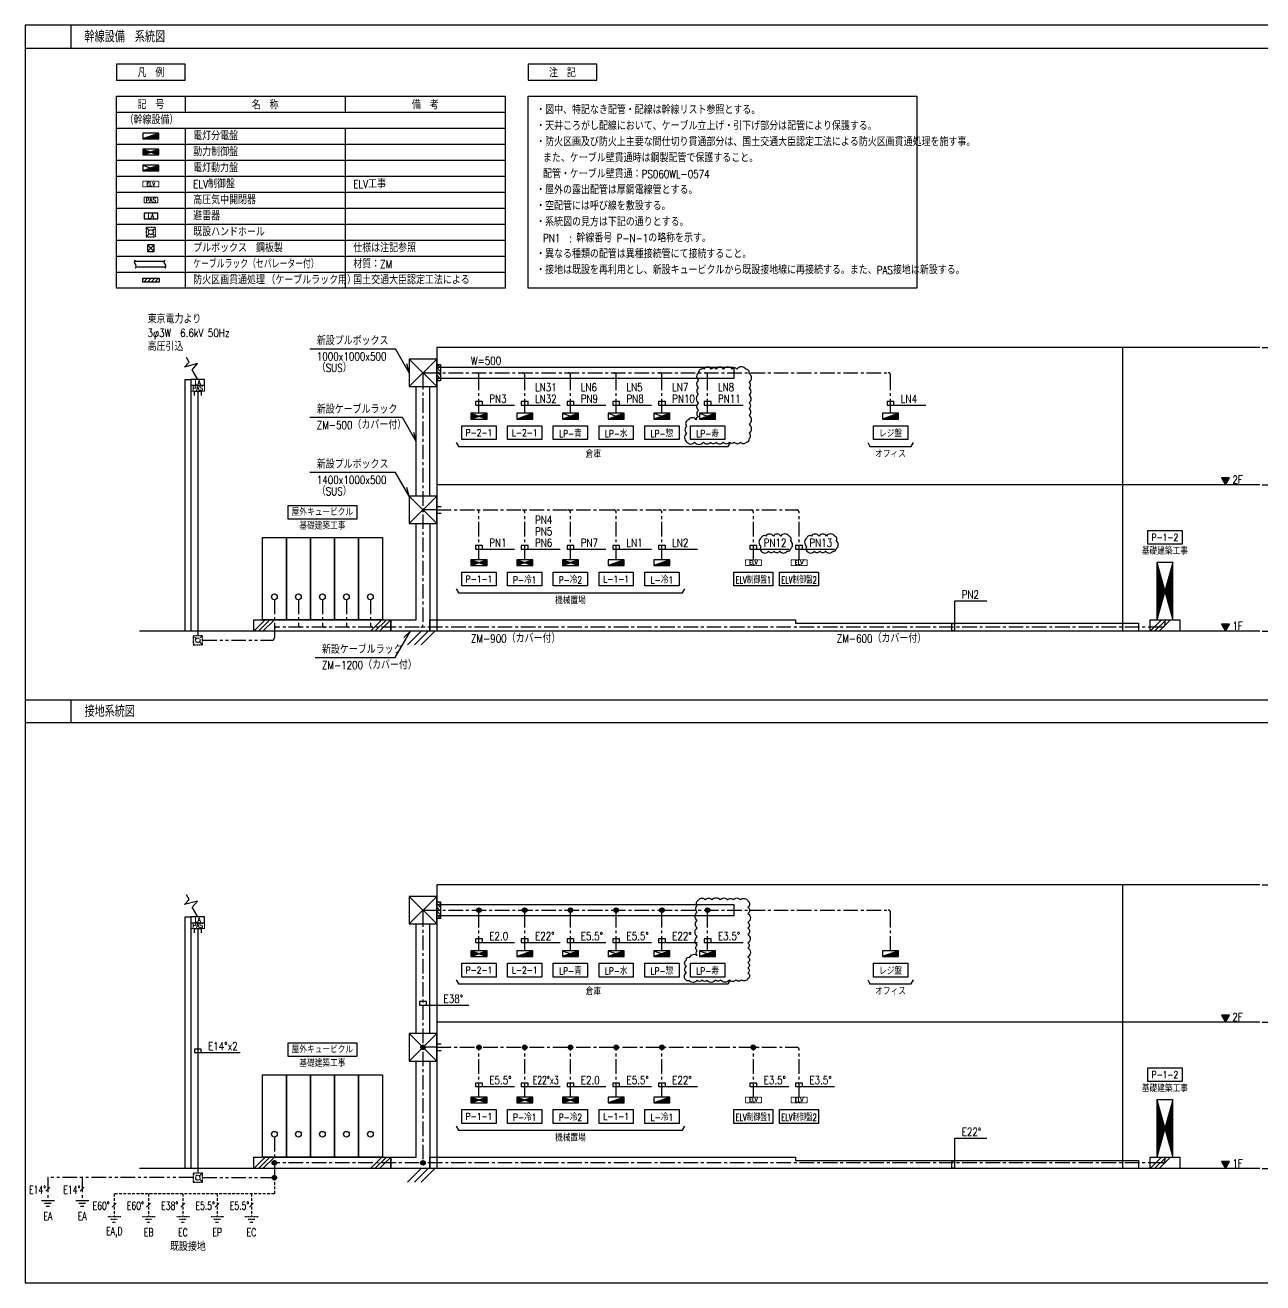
# Model space of a CAD drawing. Header units: millimetres. Extents: x 14 to 828, y 15 to 581.
# Drawn here: x 14 to 555, y 31 to 581 of the extents above; entities that cross this region are included whole.
import ezdxf
from ezdxf.enums import TextEntityAlignment as Align

# ---------------------------------------------------------------- set-up
doc = ezdxf.new("R2010")
doc.units = ezdxf.units.MM
doc.header["$LTSCALE"] = 0.2
for name, pattern in [('CENTER', [50.8, 31.75, -6.35, 6.35, -6.35]), ('HIDDEN', [9.525, 6.35, -3.175]), ('PHANTOM', [63.5, 31.75, -6.35, 6.35, -6.35, 6.35, -6.35])]:
    doc.linetypes.add(name, pattern=pattern)
doc.layers.get('Defpoints').update_dxf_attribs({"color": 5})
for name, color, linetype in [('1_ケーブルラック', 3, 'Continuous'), ('1_シンボル', 2, 'Continuous'), ('1_回路番号', 4, 'Continuous'), ('1_寸法', 7, 'Continuous'), ('1_強調文字', 4, 'Continuous'), ('1_文字', 3, 'Continuous'), ('1_表', 7, 'Continuous'), ('1_配線_1', 1, 'Continuous'), ('1_配線_4', 1, 'CENTER'), ('1_配線_5', 1, 'PHANTOM'), ('A_建築', 8, 'Continuous')]:
    doc.layers.add(name, color=color, linetype=linetype)
doc.layers.add('1_追加変更', color=10, linetype='Continuous', plot=False)
doc.styles.add('Dim', font='simplex.shx', dxfattribs={"width": 0.8, "bigfont": 'extfont2.shx'})
doc.styles.get("Standard").update_dxf_attribs({"font": 'simplex.shx', "width": 0.8, "bigfont": 'extfont2.shx'})
doc.styles.add('ＭＳ 明朝', font='simplex.shx', dxfattribs={"bigfont": 'bigfont.shx'})
doc.dimstyles.new('1-1', dxfattribs={"dimtxt": 3, "dimasz": 0.75, "dimexe": 0, "dimexo": 1, "dimgap": 0.5, "dimtad": 1, "dimdec": 0, "dimtxsty": 'Dim', "dimblk": 'DOT', "dimcen": 2.5, "dimadec": 0, "dimazin": 0, "dimtfac": 1, "dimtdec": 0, "dimtix": 1, "dimtmove": 2, "dimatfit": 3, "dimldrblk": '引出', "dimfxl": 1, "dimlwd": -1, "dimlwe": -1, "dimarcsym": 0})
pattern_1 = [(0, (-72500, -18575), (0, 3.175), [])]

# ---------------------------------------------------------------- blocks, each defined once
blk = doc.blocks.new('フロア')
h = blk.add_hatch()
h.set_pattern_fill('ANSI31', color=256, scale=10)
h.set_pattern_definition([(45, (-27969.973, -35099.64), (-22.45064, 22.45064), [])])
h.paths.add_polyline_path([(0, 0), (175, 303), (-175, 303)])
blk.add_lwpolyline([(175, 303), (-175, 303), (0, 0)], close=True)
blk = doc.blocks.new('OL-受電点')
at = {"color": 0, "linetype": 'ByBlock'}
for p, q in [((238.70308, 0), (0, 0)), ((324.72368, -284.30004), (238.70308, 0)), ((472.88872, 284.3008), (324.72368, -284.30004)), ((583.604, -53.502404), (472.88872, 284.3008))]:
    blk.add_line(p, q, dxfattribs=at)
blk = doc.blocks.new('C-ﾌﾟﾙﾎﾞｯｸｽ')
at = {"color": 0, "linetype": 'ByBlock'}
for p, q in [((-150, 150), (150, -150)), ((150, 150), (-150, -150))]:
    blk.add_line(p, q, dxfattribs=at)
blk.add_lwpolyline([(-150, -150), (150, -150), (150, 150), (-150, 150)], close=True, dxfattribs=at)
blk = doc.blocks.new('MP-動力制御盤')
at = {"linetype": 'ByBlock'}
h = blk.add_hatch(dxfattribs=at)
h.set_pattern_fill('LINE', color=0, style=0)
h.set_pattern_definition(pattern_1)
h.paths.add_polyline_path([(-350, 250), (0, 125), (-350, 0)])
h = blk.add_hatch(dxfattribs=at)
h.set_pattern_fill('LINE', color=0, style=0)
h.set_pattern_definition(pattern_1)
h.paths.add_polyline_path([(350, 250), (0, 125), (350, 0)])
at = {"color": 0, "linetype": 'ByBlock'}
for p, q in [((-350, 250), (350, 0)), ((350, 250), (-350, 0))]:
    blk.add_line(p, q, dxfattribs=at)
blk.add_lwpolyline([(-350, 0), (350, 0), (350, 250), (-350, 250)], close=True, dxfattribs=at)
blk = doc.blocks.new('L-電灯分電盤')
at = {"linetype": 'ByBlock'}
h = blk.add_hatch(dxfattribs=at)
h.set_pattern_fill('LINE', color=0, style=0)
h.set_pattern_definition([(0, (-9550, -23375), (0, 3.175), [])])
h.paths.add_polyline_path([(350, 250), (-350, 0), (350, 0)])
at = {"color": 0, "linetype": 'ByBlock'}
for p, q in [((350, 250), (-350, 0)), ((350, 250), (-350, 250)), ((-350, 250), (-350, 0)), ((-350, 0), (350, 0)), ((350, 0), (350, 250))]:
    blk.add_line(p, q, dxfattribs=at)
blk = doc.blocks.new('PAS')
at = {"color": 0, "linetype": 'ByBlock', "lineweight": 0}
blk.add_lwpolyline([(-300, 0), (300, 0), (300, 250), (-300, 250)], close=True, dxfattribs=at)
at = {"color": 0, "linetype": 'ByBlock', "lineweight": 0, "width": 0.8}
blk.add_text('PAS', height=200, dxfattribs=at).set_placement((0, 125), align=Align.MIDDLE)
blk = doc.blocks.new('OL-ﾊﾝﾄﾞﾎｰﾙ')
at = {"color": 0, "linetype": 'ByBlock'}
for p, q in [((-200, 200), (-72, 72)), ((-200, 200), (-72, 72)), ((72, 72), (200, 200)), ((-200, -200), (-72, -72)), ((-200, -200), (-72, -72)), ((72, -72), (200, -200))]:
    blk.add_line(p, q, dxfattribs=at)
blk.add_lwpolyline([(-200, -200), (200, -200), (200, 200), (-200, 200)], close=True, dxfattribs=at)
blk.add_ellipse((0, 0), major_axis=(-71.7, 71.7), ratio=1, start_param=3.926991, end_param=10.210176, dxfattribs=at)
blk = doc.blocks.new('B-電灯動力盤 A')
at = {"linetype": 'ByBlock'}
h = blk.add_hatch(dxfattribs=at)
h.set_pattern_fill('LINE', color=0, style=0)
h.set_pattern_definition([(0, (-9500, -23375), (0, 3.175), [])])
h.paths.add_polyline_path([(350, 250), (-350, 0), (350, 0)])
at = {"color": 0, "linetype": 'ByBlock', "lineweight": -2}
blk.add_line((-350, 250), (350, 0), dxfattribs=at)
at = {"color": 0, "linetype": 'ByBlock'}
for p, q in [((350, 250), (-350, 0)), ((350, 250), (-350, 250)), ((-350, 250), (-350, 0)), ((-350, 0), (350, 0)), ((350, 0), (350, 250))]:
    blk.add_line(p, q, dxfattribs=at)
blk = doc.blocks.new('C-区画貫通処理')
at = {"linetype": 'ByBlock'}
h = blk.add_hatch(dxfattribs=at)
h.set_pattern_fill('ANSI31', color=0, scale=40, style=0)
h.set_pattern_definition([(45, (-130576.96, -81945.87), (-89.80256, 89.80256), [])])
h.paths.add_polyline_path([(-400, 120), (400, 120), (400, -120), (-400, -120)])
at = {"color": 0, "linetype": 'ByBlock'}
blk.add_lwpolyline([(-400, 120), (400, 120), (400, -120), (-400, -120)], close=True, dxfattribs=at)
blk = doc.blocks.new('_Dot')
at = {"color": 0, "linetype": 'ByBlock', "lineweight": -2}
blk.add_line((-0.5, 0), (-1, 0), dxfattribs=at)
at = {"color": 0, "linetype": 'ByBlock', "const_width": 0.5}
blk.add_lwpolyline([(-0.25, 0, 1), (0.25, 0, 1)], format="xyb", close=True, dxfattribs=at)
blk = doc.blocks.new('*D14')
at = {"layer": '1_寸法', "color": 0, "transparency": 16777216}
for p, q in [((554.5, 145.44), (562.94, 145.44)), ((562.94, 144.69), (562.94, 82.19)), ((554.5, 81.44), (562.94, 81.44))]:
    blk.add_line(p, q, dxfattribs=at)
at = {"layer": 'Defpoints', "color": 0, "transparency": 16777216}
for p in [(553.5, 145.44), (553.5, 81.44), (562.94, 81.44)]:
    blk.add_point(p, dxfattribs=at)
at = {"layer": '1_寸法', "color": 0, "transparency": 16777216, "xscale": 0.75, "yscale": 0.75, "zscale": 0.75}
for p, rotation in [((562.94, 145.44), 90), ((562.94, 81.44), 270)]:
    blk.add_blockref('_Dot', p, dxfattribs=dict(at, rotation=rotation))
at = {"layer": '1_寸法', "color": 0, "transparency": 16777216, "insert": (560.94, 113.44), "char_height": 3, "attachment_point": 5, "rotation": 90, "style": 'Dim'}
blk.add_mtext('3540', dxfattribs=at)
blk = doc.blocks.new('引出')
at = {"color": 0, "linetype": 'ByBlock', "lineweight": -2}
for p, q in [((-3.86, 1.04), (0, 0)), ((0, 0), (-1, 0))]:
    blk.add_line(p, q, dxfattribs=at)
blk = doc.blocks.new('*D15')
at = {"layer": '1_寸法', "color": 0, "transparency": 16777216}
for p, q in [((554.5, 205.44), (562.94, 205.44)), ((562.94, 146.19), (562.94, 204.69)), ((554.5, 145.44), (562.94, 145.44))]:
    blk.add_line(p, q, dxfattribs=at)
at = {"layer": 'Defpoints', "color": 0, "transparency": 16777216}
for p in [(553.5, 205.44), (562.94, 205.44), (553.5, 145.44)]:
    blk.add_point(p, dxfattribs=at)
at = {"layer": '1_寸法', "color": 0, "transparency": 16777216, "xscale": 0.75, "yscale": 0.75, "zscale": 0.75}
for p, rotation in [((562.94, 205.44), 90), ((562.94, 145.44), 270)]:
    blk.add_blockref('_Dot', p, dxfattribs=dict(at, rotation=rotation))
at = {"layer": '1_寸法', "color": 0, "transparency": 16777216, "insert": (560.94, 175.44), "char_height": 3, "attachment_point": 5, "rotation": 90, "style": 'Dim'}
blk.add_mtext('3670', dxfattribs=at)
blk = doc.blocks.new('DOT')
h = blk.add_hatch()
h.set_pattern_fill('ANSI31', color=0, scale=0.1)
h.set_pattern_definition([(45, (-317.1929, -234.55925), (-0.2245064, 0.2245064), [])])
h.paths.add_polyline_path([(-1, 0, 1), (1, 0, 1)])
at = {"color": 0}
blk.add_circle((0, 0), 1, dxfattribs=at)
blk = doc.blocks.new('C-条数1')
at = {"color": 0, "linetype": 'ByBlock'}
blk.add_line((-85, -85), (85, 85), dxfattribs=at)
blk = doc.blocks.new('C-接地極')
at = {"color": 0, "linetype": 'ByBlock'}
for p, q in [((-285, 0), (285, 0)), ((-146, -120), (146, -120)), ((-73, -240), (73, -240))]:
    blk.add_line(p, q, dxfattribs=at)
blk = doc.blocks.new('盤記号1')
at = {"layer": '1_シンボル', "color": 0, "linetype": 'ByBlock', "lineweight": -2}
blk.add_lwpolyline([(-350, 0), (350, 0), (350, 250), (-350, 250)], close=True, dxfattribs=at)
at = {"layer": '1_シンボル', "color": 0, "linetype": 'ByBlock', "lineweight": 0, "style": 'ＭＳ 明朝', "width": 0.8}
blk.add_text('ELV', height=180, dxfattribs=at).set_placement((0, 125), align=Align.MIDDLE)
blk = doc.blocks.new('*D18')
at = {"layer": '1_寸法', "color": 0, "transparency": 16777216}
for p, q in [((554.5, 380.44), (562.94, 380.44)), ((562.94, 379.69), (562.94, 317.19)), ((554.5, 316.44), (562.94, 316.44))]:
    blk.add_line(p, q, dxfattribs=at)
at = {"layer": 'Defpoints', "color": 0, "transparency": 16777216}
for p in [(553.5, 380.44), (553.5, 316.44), (562.94, 316.44)]:
    blk.add_point(p, dxfattribs=at)
at = {"layer": '1_寸法', "color": 0, "transparency": 16777216, "xscale": 0.75, "yscale": 0.75, "zscale": 0.75}
for p, rotation in [((562.94, 380.44), 90), ((562.94, 316.44), 270)]:
    blk.add_blockref('_Dot', p, dxfattribs=dict(at, rotation=rotation))
at = {"layer": '1_寸法', "color": 0, "transparency": 16777216, "insert": (560.94, 348.44), "char_height": 3, "attachment_point": 5, "rotation": 90, "style": 'Dim'}
blk.add_mtext('3540', dxfattribs=at)
blk = doc.blocks.new('*D19')
at = {"layer": '1_寸法', "color": 0, "transparency": 16777216}
for p, q in [((554.5, 440.44), (562.94, 440.44)), ((562.94, 381.19), (562.94, 439.69)), ((554.5, 380.44), (562.94, 380.44))]:
    blk.add_line(p, q, dxfattribs=at)
at = {"layer": 'Defpoints', "color": 0, "transparency": 16777216}
for p in [(553.5, 440.44), (562.94, 440.44), (553.5, 380.44)]:
    blk.add_point(p, dxfattribs=at)
at = {"layer": '1_寸法', "color": 0, "transparency": 16777216, "xscale": 0.75, "yscale": 0.75, "zscale": 0.75}
for p, rotation in [((562.94, 440.44), 90), ((562.94, 380.44), 270)]:
    blk.add_blockref('_Dot', p, dxfattribs=dict(at, rotation=rotation))
at = {"layer": '1_寸法', "color": 0, "transparency": 16777216, "insert": (560.94, 410.44), "char_height": 3, "attachment_point": 5, "rotation": 90, "style": 'Dim'}
blk.add_mtext('3670', dxfattribs=at)

msp = doc.modelspace()

# ---------------------------------------------------------------- linework, layer by layer
at = {"layer": '1_ケーブルラック'}
for p, q in [((61.41, 478.19), (74.41, 478.19)), ((62, 475.69), (75, 475.69)), ((184.5, 375.44), (184.5, 423.44)), ((190.5, 375.44), (190.5, 423.44)), ((175.3, 304.84), (182, 316.44)), ((182, 316.44), (179.17, 313.61)), ((140.3, 304.84), (175.3, 304.84)), ((184.5, 140.44), (184.5, 188.44)), ((190.5, 140.44), (190.5, 188.44))]:
    msp.add_line(p, q, dxfattribs=at)
for points in [[(61.71, 475.19, 0.4), (61.71, 476.94, -0.4), (61.71, 478.69)], [(74.71, 475.19, 0.4), (74.71, 476.94, -0.4), (74.71, 478.69)]]:
    msp.add_lwpolyline(points, format="xyb", dxfattribs=at)
for points in [[(193.5, 426.94), (193.5, 431.94), (323.5, 431.94), (323.5, 426.94)], [(500.5, 319.94), (500.5, 316.44), (190.5, 316.44), (190.5, 321.44), (350.5, 321.44), (350.5, 319.94)], [(193.5, 191.94), (193.5, 196.94), (323.5, 196.94), (323.5, 191.94)], [(500.5, 84.94), (500.5, 81.44), (190.5, 81.44), (190.5, 86.44), (350.5, 86.44), (350.5, 84.94)]]:
    msp.add_lwpolyline(points, close=True, dxfattribs=at)
for points in [[(190.5, 363.44), (190.5, 316.44), (173.5, 316.44), (173.5, 321.44), (184.5, 321.44), (184.5, 363.44)], [(190.5, 128.44), (190.5, 81.44), (173.5, 81.44), (173.5, 86.44), (184.5, 86.44), (184.5, 128.44)]]:
    msp.add_lwpolyline(points, dxfattribs=at)
at = {"layer": '1_シンボル'}
for points in [[(65.5, 496.69), (71.5, 496.69), (71.5, 499.19), (65.5, 499.19)], [(86, 423.94), (92, 423.94), (92, 426.44), (86, 426.44)], [(117.25, 357.44), (127.75, 357.44), (127.75, 321.44), (117.25, 321.44)], [(127.75, 357.44), (138.25, 357.44), (138.25, 321.44), (127.75, 321.44)], [(138.25, 357.44), (148.75, 357.44), (148.75, 321.44), (138.25, 321.44)], [(148.75, 357.44), (159.25, 357.44), (159.25, 321.44), (148.75, 321.44)], [(159.25, 357.44), (169.75, 357.44), (169.75, 321.44), (159.25, 321.44)], [(86, 188.94), (92, 188.94), (92, 191.44), (86, 191.44)], [(117.25, 122.44), (127.75, 122.44), (127.75, 86.44), (117.25, 86.44)], [(127.75, 122.44), (138.25, 122.44), (138.25, 86.44), (127.75, 86.44)], [(138.25, 122.44), (148.75, 122.44), (148.75, 86.44), (138.25, 86.44)], [(148.75, 122.44), (159.25, 122.44), (159.25, 86.44), (148.75, 86.44)], [(159.25, 122.44), (169.75, 122.44), (169.75, 86.44), (159.25, 86.44)]]:
    msp.add_lwpolyline(points, close=True, dxfattribs=at)
at = {"layer": '1_シンボル', "color": 7}
for points in [[(83.5, 316.44), (83.5, 426.44), (86, 426.44), (86, 316.44)], [(83.5, 81.44), (83.5, 191.44), (86, 191.44), (86, 81.44)]]:
    msp.add_lwpolyline(points, dxfattribs=at)
at = {"layer": '1_シンボル'}
for points in [[(87.5, 419.44), (87.5, 421.44), (90.5, 421.44), (90.5, 419.44)], [(195.5, 367.94), (193.5, 367.94), (193.5, 370.94), (195.5, 370.94)], [(87.5, 184.44), (87.5, 186.44), (90.5, 186.44), (90.5, 184.44)], [(195.5, 132.94), (193.5, 132.94), (193.5, 135.94), (195.5, 135.94)]]:
    msp.add_lwpolyline(points, dxfattribs=at)
for centre in [(122.5, 331.44), (133, 331.44), (143.5, 331.44), (154, 331.44), (164.5, 331.44), (122.5, 96.44), (133, 96.44), (143.5, 96.44), (154, 96.44), (164.5, 96.44)]:
    msp.add_circle(centre, 1.25, dxfattribs=at)
at = {"layer": '1_文字'}
for p, q in [((138.05, 439.84), (175.5, 439.84)), ((181.5, 429.44), (175.5, 439.84)), ((181.5, 429.44), (180.46, 433.31)), ((213.5, 415.32), (227.5, 415.32)), ((233.5, 415.32), (247.5, 415.32)), ((253.5, 415.32), (267.5, 415.32)), ((273.5, 415.32), (287.5, 415.32)), ((293.5, 415.32), (307.5, 415.32)), ((313.5, 415.32), (327.5, 415.32)), ((393.5, 415.32), (407.5, 415.32)), ((178.5, 409.84), (138.05, 409.84)), ((184.5, 399.44), (178.5, 409.84)), ((184.5, 399.44), (183.46, 403.31)), ((175.5, 385.84), (138.05, 385.84)), ((181.5, 375.44), (175.5, 385.84)), ((181.5, 375.44), (180.46, 379.31)), ((213.5, 352.32), (227.5, 352.32)), ((233.5, 352.32), (247.5, 352.32)), ((253.5, 352.32), (267.5, 352.32)), ((273.5, 352.32), (287.5, 352.32)), ((293.5, 352.32), (307.5, 352.32)), ((333.5, 352.32), (347.5, 352.32)), ((353.5, 352.32), (367.5, 352.32)), ((420.11, 319.69), (420.11, 329.69)), ((420.11, 329.69), (434.11, 329.69)), ((213.5, 180.32), (227.5, 180.32)), ((233.5, 180.32), (247.5, 180.32)), ((253.5, 180.32), (267.5, 180.32)), ((273.5, 180.32), (287.5, 180.32)), ((293.5, 180.32), (307.5, 180.32)), ((313.5, 180.32), (327.5, 180.32)), ((189, 152.94), (207.5, 152.94)), ((90.5, 132.19), (107.5, 132.19)), ((213.5, 117.32), (227.5, 117.32)), ((233.5, 117.32), (247.5, 117.32)), ((253.5, 117.32), (267.5, 117.32)), ((273.5, 117.32), (287.5, 117.32)), ((293.5, 117.32), (307.5, 117.32)), ((333.5, 117.32), (347.5, 117.32)), ((353.5, 117.32), (367.5, 117.32)), ((420.11, 84.69), (420.11, 94.69)), ((420.11, 94.69), (434.11, 94.69))]:
    msp.add_line(p, q, dxfattribs=at)
for points in [[(210.5, 416.82), (210.5, 415.32), (213.5, 415.32), (213.5, 416.82)], [(230.5, 416.82), (230.5, 415.32), (233.5, 415.32), (233.5, 416.82)], [(250.5, 416.82), (250.5, 415.32), (253.5, 415.32), (253.5, 416.82)], [(270.5, 416.82), (270.5, 415.32), (273.5, 415.32), (273.5, 416.82)], [(290.5, 416.82), (290.5, 415.32), (293.5, 415.32), (293.5, 416.82)], [(310.5, 416.82), (310.5, 415.32), (313.5, 415.32), (313.5, 416.82)], [(390.5, 416.82), (390.5, 415.32), (393.5, 415.32), (393.5, 416.82)], [(204.5, 406.19), (219.5, 406.19), (219.5, 400.19), (204.5, 400.19)], [(224.5, 406.19), (239.5, 406.19), (239.5, 400.19), (224.5, 400.19)], [(244.5, 406.19), (259.5, 406.19), (259.5, 400.19), (244.5, 400.19)], [(264.5, 406.19), (279.5, 406.19), (279.5, 400.19), (264.5, 400.19)], [(284.5, 406.19), (299.5, 406.19), (299.5, 400.19), (284.5, 400.19)], [(304.5, 406.19), (319.5, 406.19), (319.5, 400.19), (304.5, 400.19)], [(384.5, 406.19), (399.5, 406.19), (399.5, 400.19), (384.5, 400.19)], [(128.5, 371.44), (158.5, 371.44), (158.5, 365.44), (128.5, 365.44)], [(504.5, 360.44), (519.5, 360.44), (519.5, 354.44), (504.5, 354.44)], [(210.5, 353.82), (210.5, 352.32), (213.5, 352.32), (213.5, 353.82)], [(230.5, 353.82), (230.5, 352.32), (233.5, 352.32), (233.5, 353.82)], [(250.5, 353.82), (250.5, 352.32), (253.5, 352.32), (253.5, 353.82)], [(270.5, 353.82), (270.5, 352.32), (273.5, 352.32), (273.5, 353.82)], [(290.5, 353.82), (290.5, 352.32), (293.5, 352.32), (293.5, 353.82)], [(330.5, 353.82), (330.5, 352.32), (333.5, 352.32), (333.5, 353.82)], [(350.5, 353.82), (350.5, 352.32), (353.5, 352.32), (353.5, 353.82)], [(204.5, 342.19), (219.5, 342.19), (219.5, 336.19), (204.5, 336.19)], [(224.5, 342.19), (239.5, 342.19), (239.5, 336.19), (224.5, 336.19)], [(244.5, 342.19), (259.5, 342.19), (259.5, 336.19), (244.5, 336.19)], [(264.5, 342.19), (279.5, 342.19), (279.5, 336.19), (264.5, 336.19)], [(284.5, 342.19), (299.5, 342.19), (299.5, 336.19), (284.5, 336.19)], [(323.5, 342.19), (340.5, 342.19), (340.5, 336.19), (323.5, 336.19)], [(343.5, 342.19), (360.5, 342.19), (360.5, 336.19), (343.5, 336.19)], [(418.61, 316.69), (420.11, 316.69), (420.11, 319.69), (418.61, 319.69)], [(210.5, 181.82), (210.5, 180.32), (213.5, 180.32), (213.5, 181.82)], [(230.5, 181.82), (230.5, 180.32), (233.5, 180.32), (233.5, 181.82)], [(250.5, 181.82), (250.5, 180.32), (253.5, 180.32), (253.5, 181.82)], [(270.5, 181.82), (270.5, 180.32), (273.5, 180.32), (273.5, 181.82)], [(290.5, 181.82), (290.5, 180.32), (293.5, 180.32), (293.5, 181.82)], [(310.5, 181.82), (310.5, 180.32), (313.5, 180.32), (313.5, 181.82)], [(204.5, 171.19), (219.5, 171.19), (219.5, 165.19), (204.5, 165.19)], [(224.5, 171.19), (239.5, 171.19), (239.5, 165.19), (224.5, 165.19)], [(244.5, 171.19), (259.5, 171.19), (259.5, 165.19), (244.5, 165.19)], [(264.5, 171.19), (279.5, 171.19), (279.5, 165.19), (264.5, 165.19)], [(284.5, 171.19), (299.5, 171.19), (299.5, 165.19), (284.5, 165.19)], [(304.5, 171.19), (319.5, 171.19), (319.5, 165.19), (304.5, 165.19)], [(384.5, 171.19), (399.5, 171.19), (399.5, 165.19), (384.5, 165.19)], [(186, 154.44), (186, 152.94), (189, 152.94), (189, 154.44)], [(87.5, 133.69), (87.5, 132.19), (90.5, 132.19), (90.5, 133.69)], [(128.5, 136.44), (158.5, 136.44), (158.5, 130.44), (128.5, 130.44)], [(504.5, 125.44), (519.5, 125.44), (519.5, 119.44), (504.5, 119.44)], [(210.5, 118.82), (210.5, 117.32), (213.5, 117.32), (213.5, 118.82)], [(230.5, 118.82), (230.5, 117.32), (233.5, 117.32), (233.5, 118.82)], [(250.5, 118.82), (250.5, 117.32), (253.5, 117.32), (253.5, 118.82)], [(270.5, 118.82), (270.5, 117.32), (273.5, 117.32), (273.5, 118.82)], [(290.5, 118.82), (290.5, 117.32), (293.5, 117.32), (293.5, 118.82)], [(330.5, 118.82), (330.5, 117.32), (333.5, 117.32), (333.5, 118.82)], [(350.5, 118.82), (350.5, 117.32), (353.5, 117.32), (353.5, 118.82)], [(204.5, 107.19), (219.5, 107.19), (219.5, 101.19), (204.5, 101.19)], [(224.5, 107.19), (239.5, 107.19), (239.5, 101.19), (224.5, 101.19)], [(244.5, 107.19), (259.5, 107.19), (259.5, 101.19), (244.5, 101.19)], [(264.5, 107.19), (279.5, 107.19), (279.5, 101.19), (264.5, 101.19)], [(284.5, 107.19), (299.5, 107.19), (299.5, 101.19), (284.5, 101.19)], [(323.5, 107.19), (340.5, 107.19), (340.5, 101.19), (323.5, 101.19)], [(343.5, 107.19), (360.5, 107.19), (360.5, 101.19), (343.5, 101.19)], [(418.61, 81.69), (420.11, 81.69), (420.11, 84.69), (418.61, 84.69)]]:
    msp.add_lwpolyline(points, close=True, dxfattribs=at)
at = {"layer": '1_文字', "color": 7}
for points in [[(202, 398.92), (203, 397.19), (321, 397.19), (322, 398.92)], [(382, 398.92), (383, 397.19), (401, 397.19), (402, 398.92)], [(202, 334.92), (203, 333.19), (301, 333.19), (302, 334.92)], [(202, 163.92), (203, 162.19), (321, 162.19), (322, 163.92)], [(382, 163.92), (383, 162.19), (401, 162.19), (402, 163.92)], [(202, 99.92), (203, 98.19), (301, 98.19), (302, 99.92)]]:
    msp.add_lwpolyline(points, dxfattribs=at)
at = {"layer": '1_表', "color": 6}
for p, q in [((33.5, 581.44), (33.5, 571.44)), ((13.5, 571.44), (827.5, 571.44)), ((13.5, 286.44), (827.5, 286.44)), ((33.5, 286.44), (33.5, 276.44)), ((13.5, 276.44), (827.5, 276.44))]:
    msp.add_line(p, q, dxfattribs=at)
at = {"layer": '1_表', "color": 3}
for p, q in [((83.5, 550.44), (83.5, 543.44)), ((153.5, 550.44), (153.5, 543.44)), ((83.5, 536.44), (83.5, 466.44)), ((153.5, 536.44), (153.5, 466.44))]:
    msp.add_line(p, q, dxfattribs=at)
at = {"layer": '1_表'}
for p, q in [((53.5, 543.44), (223.5, 543.44)), ((53.5, 536.44), (223.5, 536.44)), ((53.5, 529.44), (223.5, 529.44)), ((53.5, 522.44), (223.5, 522.44)), ((53.5, 515.44), (223.5, 515.44)), ((53.5, 508.44), (223.5, 508.44)), ((53.5, 501.44), (223.5, 501.44)), ((53.5, 494.44), (223.5, 494.44)), ((53.5, 487.44), (223.5, 487.44)), ((53.5, 480.44), (223.5, 480.44)), ((53.5, 473.44), (223.5, 473.44))]:
    msp.add_line(p, q, dxfattribs=at)
at = {"layer": '1_表', "color": 6}
msp.add_lwpolyline([(13.5, 31.44), (827.5, 31.44), (827.5, 581.44), (13.5, 581.44)], close=True, dxfattribs=at)
at = {"layer": '1_表', "color": 2}
for points in [[(53.5, 557.44), (83.5, 557.44), (83.5, 564.44), (53.5, 564.44)], [(233.5, 557.44), (263.5, 557.44), (263.5, 564.44), (233.5, 564.44)], [(53.5, 508.44), (53.5, 550.44), (223.5, 550.44), (223.5, 466.44), (53.5, 466.44)], [(233.5, 508.44), (233.5, 550.44), (403.5, 550.44), (403.5, 466.44), (233.5, 466.44)]]:
    msp.add_lwpolyline(points, close=True, dxfattribs=at)
at = {"layer": '1_追加変更'}
for points in [[(302.96, 399.12, 0.520567), (306.25, 399.12, 0.520567), (310.18, 399.12, 0.520567), (313.2, 399.12, 0.520567), (315.77, 399.12, 0.520567), (318.75, 399.12, 0.520567), (321.58, 399.12, 0.520567), (323.67, 399.12, 0.520567), (326.37, 399.12, 0.520567), (328.89, 399.12, 0.520567), (330.17, 400.54, 0.520567), (330.17, 402.95, 0.520567), (330.17, 406.92, 0.520567), (330.17, 410.84, 0.520567), (330.17, 413.73, 0.520567), (330.17, 416.35, 0.520567), (330.17, 419.65, 0.520567), (330.17, 422.79, 0.520567), (330.17, 425.2, 0.520567), (330.17, 429.13, 0.520567), (328.66, 431.02, 0.520567), (324.82, 431.02, 0.520567), (322.76, 431.02, 0.520567), (318.96, 431.02, 0.520567), (315.71, 431.02, 0.520567), (313.61, 431.02, 0.520567), (310.36, 431.02, 0.520567), (308.01, 429.49, 0.520567), (308.01, 426.19, 0.520567), (308.01, 422.86, 0.520567), (308.01, 420.1, 0.520567), (308.01, 416.22, 0.520567), (308.01, 412.95, 0.520567), (308.01, 410.14, 0.520567), (307, 408.91, 0.520567), (303.62, 408.91, 0.520567), (302.78, 405.93, 0.520567), (302.86, 403.02, 0.520567), (302.96, 399.12, 0.520567)], [(302.69, 163.73, -0.520567), (302.69, 167.09, -0.520567), (302.69, 169.85, -0.520567), (302.69, 172.7, -0.520567), (304.28, 173.89, -0.520567), (307.49, 174.64, -0.520567), (307.49, 176.65, -0.520567), (307.49, 179.16, -0.520567), (307.49, 182.79, -0.520567), (307.49, 186.63, -0.520567), (307.49, 189.88, -0.520567), (307.49, 193.61, -0.520567), (307.49, 196.38, -0.520567), (308.17, 198.94, -0.520567), (311, 198.94, -0.520567), (313.91, 198.94, -0.520567), (317.5, 198.94, -0.520567), (320.79, 198.94, -0.520567), (323.19, 198.94, -0.520567), (326.32, 198.94, -0.520567), (329.65, 198.44, -0.520567), (329.65, 195.67, -0.520567), (329.65, 192.99, -0.520567), (329.65, 189, -0.520567), (329.65, 186.59, -0.520567), (329.65, 183.78, -0.520567), (329.65, 180.07, -0.520567), (329.65, 177.91, -0.520567), (329.65, 173.95, -0.520567), (329.65, 171.48, -0.520567), (329.65, 169.19, -0.520567), (329.65, 166.9, -0.520567), (329.65, 164.48, -0.520567), (326.76, 164, -0.520567), (324.31, 163.97, -0.520567), (321.53, 163.94, -0.520567), (317.64, 163.9, -0.520567), (315.46, 163.87, -0.520567), (311.61, 163.83, -0.520567), (309.53, 163.81, -0.520567), (307.42, 163.79, -0.520567), (303.77, 163.75, -0.520567), (302.69, 163.73, -0.520567)]]:
    msp.add_lwpolyline(points, format="xyb", dxfattribs=at)
for points in [[(335.43, 351.42, 0.520567), (338.71, 351.42, 0.520567), (341.05, 351.42, 0.520567), (343.55, 351.42, 0.520567), (346.84, 351.42, 0.520567), (348.23, 352.46, 0.520567), (348.23, 355.94, 0.520567), (347.62, 358.02, 0.520567), (343.96, 358.02, 0.520567), (340.74, 358.02, 0.520567), (337.41, 358.02, 0.520567), (335.43, 357.24, 0.520567), (335.43, 353.37, 0.520567)], [(355.43, 351.42, 0.520567), (358.71, 351.42, 0.520567), (361.05, 351.42, 0.520567), (363.55, 351.42, 0.520567), (366.84, 351.42, 0.520567), (368.23, 352.46, 0.520567), (368.23, 355.94, 0.520567), (367.62, 358.02, 0.520567), (363.96, 358.02, 0.520567), (360.74, 358.02, 0.520567), (357.41, 358.02, 0.520567), (355.43, 357.24, 0.520567), (355.43, 353.37, 0.520567)]]:
    msp.add_lwpolyline(points, format="xyb", close=True, dxfattribs=at)
at = {"layer": '1_配線_1'}
for p, q in [((89, 426.44), (86.5, 430.77)), ((89, 421.44), (89, 314.44)), ((89, 191.44), (86.5, 195.77)), ((89, 186.44), (89, 79.44))]:
    msp.add_line(p, q, dxfattribs=at)
at = {"layer": '1_配線_1', "color": 7, "linetype": 'HIDDEN'}
for p, q in [((122.5, 77.44), (122.5, 70.44)), ((122.5, 70.44), (52.5, 70.44)), ((52.5, 70.44), (52.5, 60.44)), ((67.5, 70.44), (67.5, 60.44)), ((82.5, 70.44), (82.5, 60.44)), ((97.5, 70.44), (97.5, 60.44)), ((112.5, 70.44), (112.5, 60.44))]:
    msp.add_line(p, q, dxfattribs=at)
at = {"layer": '1_配線_4'}
for p, q in [((188.5, 429.44), (391, 429.44)), ((187.5, 428.44), (187.5, 319.19)), ((212, 411.69), (212, 428.44)), ((232, 411.69), (232, 428.44)), ((252, 411.69), (252, 428.44)), ((272, 411.69), (272, 428.44)), ((292, 411.69), (292, 428.44)), ((312, 411.69), (312, 428.44)), ((392, 411.69), (392, 428.44)), ((193.5, 369.44), (188.5, 369.44)), ((193.5, 369.44), (351, 369.44)), ((212, 347.69), (212, 368.44)), ((232, 347.69), (232, 368.44)), ((252, 347.69), (252, 368.44)), ((272, 347.69), (272, 368.44)), ((292, 347.69), (292, 368.44)), ((332, 347.69), (332, 368.44)), ((352, 347.69), (352, 368.44)), ((122.5, 330.19), (122.5, 313.44)), ((133, 330.19), (133, 319.19)), ((143.5, 330.19), (143.5, 319.18)), ((154, 330.19), (154, 319.19)), ((164.5, 330.19), (164.5, 319.18)), ((187.5, 193.44), (187.5, 83.94)), ((188.5, 194.44), (391, 194.44)), ((212, 176.69), (212, 194.44)), ((232, 176.69), (232, 194.44)), ((252, 176.69), (252, 194.44)), ((272, 176.69), (272, 194.44)), ((292, 176.69), (292, 194.44)), ((312, 176.69), (312, 194.44)), ((392, 176.69), (392, 193.44)), ((193.5, 134.44), (187.5, 134.44)), ((193.5, 134.44), (351, 134.44)), ((212, 112.69), (212, 134.44)), ((232, 112.69), (232, 134.44)), ((252, 112.69), (252, 134.44)), ((272, 112.69), (272, 134.44)), ((292, 112.69), (292, 134.44)), ((332, 112.69), (332, 134.44)), ((352, 112.69), (352, 133.44)), ((122.5, 95.19), (122.5, 77.44))]:
    msp.add_line(p, q, dxfattribs=at)
for points in [[(512, 321.44), (512, 319.19, -0.414214), (511, 318.19), (123.5, 318.19)], [(512, 86.44), (512, 84.94, -0.414214), (511, 83.94), (122.5, 83.94)]]:
    msp.add_lwpolyline(points, format="xyb", dxfattribs=at)
for centre, start, end in [((188.5, 428.44), 90, 180), ((211, 428.44), 0, 90), ((231, 428.44), 0, 90), ((251, 428.44), 0, 90), ((271, 428.44), 0, 90), ((291, 428.44), 0, 90), ((311, 428.44), 0, 90), ((391, 428.44), 0, 90), ((188.5, 368.44), 90, 180), ((211, 368.44), 0, 90), ((231, 368.44), 0, 90), ((251, 368.44), 0, 90), ((271, 368.44), 0, 90), ((291, 368.44), 0, 90), ((331, 368.44), 0, 90), ((351, 368.44), 0, 90), ((123.5, 319.19), 180, 270), ((134, 319.19), 180, 270), ((144.5, 319.19), 180.0081, 270), ((155, 319.19), 180, 270), ((165.5, 319.19), 180.0081, 270), ((186.5, 319.19), 270, 0), ((188.5, 193.44), 90, 180), ((391, 193.44), 0, 90), ((351, 133.44), 0, 90)]:
    msp.add_arc(centre, 1, start, end, dxfattribs=at)
at = {"layer": '1_配線_5'}
for p, q in [((91, 312.44), (121.5, 312.44)), ((87, 77.44), (23.45, 77.44)), ((23.45, 77.44), (23.45, 67.44)), ((38.45, 77.44), (38.45, 67.44)), ((91, 77.44), (122.5, 77.44))]:
    msp.add_line(p, q, dxfattribs=at)
msp.add_arc((121.5, 313.44), 1, 270, 0, dxfattribs=at)
at = {"layer": 'A_建築'}
for p, q in [((113.5, 316.44), (118.5, 321.44)), ((115.5, 316.44), (120.5, 321.44)), ((117.5, 316.44), (122.5, 321.44)), ((164.5, 316.44), (169.5, 321.44)), ((166.5, 316.44), (171.5, 321.44)), ((168.5, 316.44), (173.5, 321.44)), ((505.5, 316.44), (510.5, 321.44)), ((507.5, 316.44), (512.5, 321.44)), ((509.5, 316.44), (514.5, 321.44)), ((180.75, 310.44), (186.75, 316.44)), ((183.75, 310.44), (189.75, 316.44)), ((186.75, 310.44), (192.75, 316.44)), ((113.5, 81.44), (118.5, 86.44)), ((115.5, 81.44), (120.5, 86.44)), ((117.5, 81.44), (122.5, 86.44)), ((164.5, 81.44), (169.5, 86.44)), ((166.5, 81.44), (171.5, 86.44)), ((168.5, 81.44), (173.5, 86.44)), ((505.5, 81.44), (510.5, 86.44)), ((507.5, 81.44), (512.5, 86.44)), ((509.5, 81.44), (514.5, 86.44)), ((180.75, 75.44), (186.75, 81.44)), ((183.75, 75.44), (189.75, 81.44)), ((186.75, 75.44), (192.75, 81.44))]:
    msp.add_line(p, q, dxfattribs=at)
at = {"layer": 'A_建築', "color": 8}
for points in [[(193.5, 440.44), (193.5, 316.44)], [(553.5, 440.44), (193.5, 440.44)], [(493.5, 440.44), (493.5, 316.44)], [(553.5, 380.44), (193.5, 380.44)], [(553.5, 316.44), (63.5, 316.44)], [(193.5, 205.44), (193.5, 81.44)], [(553.5, 205.44), (193.5, 205.44)], [(493.5, 205.44), (493.5, 81.44)], [(553.5, 145.44), (193.5, 145.44)], [(553.5, 81.44), (63.5, 81.44)]]:
    msp.add_lwpolyline(points, dxfattribs=at)
at = {"layer": 'A_建築'}
for points in [[(113.5, 321.44), (173.5, 321.44), (173.5, 316.44), (113.5, 316.44)], [(505.5, 321.44), (518.5, 321.44), (518.5, 316.44), (505.5, 316.44)], [(113.5, 86.44), (173.5, 86.44), (173.5, 81.44), (113.5, 81.44)], [(505.5, 86.44), (518.5, 86.44), (518.5, 81.44), (505.5, 81.44)]]:
    msp.add_lwpolyline(points, close=True, dxfattribs=at)

# ---------------------------------------------------------------- block references
at = {"layer": '1_シンボル', "linetype": 'ByBlock', "lineweight": -2, "xscale": 0.01, "yscale": 0.01, "zscale": 0.01}
for p in [(68.5, 531.69), (232, 409.19), (392, 409.19), (272, 345.19), (292, 345.19), (232, 174.19), (392, 174.19), (272, 110.19), (292, 110.19)]:
    msp.add_blockref('L-電灯分電盤', p, dxfattribs=at)
at = {"layer": '1_シンボル', "linetype": 'Continuous', "lineweight": 0, "xscale": 0.01, "zscale": 0.01}
for p, yscale in [((68.5, 524.69), 0.01), ((212, 409.19), 0.01), ((212, 345.19), 0.01), ((232, 345.19), 0.01), ((252, 345.19), 0.01), ((512, 321.44), 0.1), ((212, 174.19), 0.01), ((212, 110.19), 0.01), ((232, 110.19), 0.01), ((252, 110.19), 0.01), ((512, 86.44), 0.1)]:
    msp.add_blockref('MP-動力制御盤', p, dxfattribs=dict(at, yscale=yscale))
at = {"layer": '1_シンボル', "linetype": 'Continuous', "xscale": 0.01, "yscale": 0.01, "zscale": 0.01}
for p in [(68.5, 517.69), (252, 409.19), (272, 409.19), (292, 409.19), (312, 409.19), (252, 174.19), (272, 174.19), (292, 174.19), (312, 174.19)]:
    msp.add_blockref('B-電灯動力盤 A', p, dxfattribs=at)
at = {"layer": '1_シンボル', "color": 7, "linetype": 'HIDDEN', "lineweight": 0, "xscale": 0.01, "yscale": 0.01, "zscale": 0.0001776621527802637}
for p in [(68.5, 510.69), (332, 345.19), (352, 345.19), (332, 110.19), (352, 110.19)]:
    msp.add_blockref('盤記号1', p, dxfattribs=at)
at = {"layer": '1_シンボル', "xscale": 0.01, "yscale": 0.01, "zscale": 0.01}
for name, p in [('PAS', (68.5, 503.69)), ('PAS', (89, 421.44)), ('PAS', (89, 186.44)), ('C-接地極', (23.45, 67.44)), ('C-接地極', (38.45, 67.44))]:
    msp.add_blockref(name, p, dxfattribs=at)
at = {"layer": '1_シンボル', "color": 7, "linetype": 'HIDDEN', "xscale": 0.01, "yscale": 0.01, "zscale": 0.01}
for name, p in [('OL-ﾊﾝﾄﾞﾎｰﾙ', (68.5, 490.94)), ('OL-ﾊﾝﾄﾞﾎｰﾙ', (89, 312.44)), ('OL-ﾊﾝﾄﾞﾎｰﾙ', (89, 77.44)), ('C-接地極', (52.5, 60.44)), ('C-接地極', (67.5, 60.44)), ('C-接地極', (82.5, 60.44)), ('C-接地極', (97.5, 60.44)), ('C-接地極', (112.5, 60.44))]:
    msp.add_blockref(name, p, dxfattribs=at)
at = {"layer": '1_シンボル', "lineweight": 0}
for p, xscale, yscale, zscale in [((68.5, 483.94), 0.01, 0.01, 0.01), ((187.5, 429.44), 0.04, 0.04, 0.04), ((187.5, 369.44), 0.04, 0.04, 0.04), ((187.5, 194.44), 0.04, 0.04, 0.04), ((187.5, 134.44), 0.04, 0.04, 0.04)]:
    msp.add_blockref('C-ﾌﾟﾙﾎﾞｯｸｽ', p, dxfattribs=dict(at, xscale=xscale, yscale=yscale, zscale=zscale))
at = {"layer": '1_シンボル', "color": 3, "linetype": 'Continuous', "lineweight": 0, "xscale": 0.008999999999941792, "yscale": 0.007000000000116416, "zscale": 0.01}
msp.add_blockref('C-区画貫通処理', (68.5, 469.94), dxfattribs=at)
at = {"layer": '1_シンボル', "linetype": 'ByBlock', "xscale": 0.01, "yscale": 0.01, "zscale": 0.01, "rotation": 299.9999999999998}
for p in [(84.05, 436.09), (84.05, 201.09)]:
    msp.add_blockref('OL-受電点', p, dxfattribs=at)
at = {"layer": '1_シンボル', "color": 3, "linetype": 'Continuous', "lineweight": 0, "xscale": 0.008999999999941792, "yscale": 0.007000000000116416, "zscale": 0.01, "rotation": 270}
for p in [(194.34, 429.44), (194.34, 194.44)]:
    msp.add_blockref('C-区画貫通処理', p, dxfattribs=at)
at = {"layer": '1_シンボル'}
for p in [(212, 194.44), (232, 194.44), (252, 194.44), (272, 194.44), (292, 194.44), (312, 194.44), (187.5, 134.44), (212, 134.44), (232, 134.44), (252, 134.44), (272, 134.44), (292, 134.44), (332, 134.44), (122.5, 83.94), (187.5, 83.94), (122.5, 77.44)]:
    msp.add_blockref('DOT', p, dxfattribs=at)
at = {"layer": '1_文字', "xscale": 0.01, "yscale": 0.01, "zscale": 0.01}
for p in [(538.5, 380.44), (538.5, 316.44), (538.5, 145.44), (538.5, 81.44)]:
    msp.add_blockref('フロア', p, dxfattribs=at)
at = {"layer": '1_配線_1', "linetype": 'HIDDEN', "lineweight": 0, "xscale": 0.01, "yscale": 0.01, "zscale": 0.01}
for p in [(23.45, 72.44), (38.45, 72.44)]:
    msp.add_blockref('C-条数1', p, dxfattribs=at)
at = {"layer": '1_配線_1', "color": 7, "linetype": 'HIDDEN', "lineweight": 0, "xscale": 0.01, "yscale": 0.01, "zscale": 0.01}
for p in [(52.5, 65.44), (67.5, 65.44), (82.5, 65.44), (97.5, 65.44), (112.5, 65.44)]:
    msp.add_blockref('C-条数1', p, dxfattribs=at)

# ---------------------------------------------------------------- texts
at = {"layer": '1_シンボル', "width": 0.8}
for p in [(68.5, 497.94), (89, 425.19), (89, 190.19)]:
    msp.add_text('LA', height=2, dxfattribs=at).set_placement(p, align=Align.MIDDLE)
at = {"layer": '1_回路番号', "linetype": 'HIDDEN', "width": 0.7}
for p in [(15.21, 70.44), (30.21, 70.44)]:
    msp.add_text('E14°', height=3.5, dxfattribs=at).set_placement(p)
at = {"layer": '1_回路番号', "color": 7, "linetype": 'HIDDEN', "width": 0.7}
for s, p in [('E60°', (43, 63.44)), ('E60°', (58, 63.44)), ('E38°', (73, 63.44)), ('E5.5°', (88, 63.44)), ('E5.5°', (103, 63.44))]:
    msp.add_text(s, height=3.5, dxfattribs=at).set_placement(p)
at = {"layer": '1_回路番号', "linetype": 'HIDDEN', "width": 0.7}
for p in [(23.45, 60.54), (38.45, 60.54)]:
    msp.add_text('EA', height=3.5, dxfattribs=at).set_placement(p, align=Align.MIDDLE)
at = {"layer": '1_回路番号', "color": 7, "linetype": 'HIDDEN', "width": 0.7}
for s, p in [('EA,D', (52.5, 53.54)), ('EB', (67.5, 53.54)), ('EC', (82.5, 53.54)), ('EP', (97.5, 53.54)), ('EC', (112.5, 53.54))]:
    msp.add_text(s, height=3.5, dxfattribs=at).set_placement(p, align=Align.MIDDLE)
at = {"layer": '1_強調文字', "width": 0.8}
for s, p in [('凡\u3000例', (68.5, 560.94)), ('注\u3000記', (248.5, 560.94))]:
    msp.add_text(s, height=3.5, dxfattribs=at).set_placement(p, align=Align.MIDDLE)
at = {"layer": '1_文字', "linetype": 'Continuous', "width": 0.8}
for s, p in [('幹線設備\u3000系統図', (39.5, 573.94)), ('接地系統図', (39.5, 278.94))]:
    msp.add_text(s, height=5, dxfattribs=at).set_placement(p)
at = {"layer": '1_文字'}
for s, height, width, p in [('記\u3000号', 3.5, 0.8, (68.5, 546.94)), ('名\u3000称', 3.5, 0.8, (118.5, 546.94)), ('備\u3000考', 3.5, 0.8, (188.5, 546.94)), ('P-2-1', 3, 0.8, (212, 403.19)), ('L-2-1', 3, 0.8, (232, 403.19)), ('LP-青', 3, 0.8, (252, 403.19)), ('LP-水', 3, 0.8, (272, 403.19)), ('LP-惣', 3, 0.8, (292, 403.19)), ('LP-寿', 3, 0.8, (312, 403.19)), ('レジ盤', 3, 0.8, (392, 403.19)), ('倉庫', 3, 0.8, (262, 394.19)), ('オフィス', 3, 0.8, (392, 394.19)), ('P-1-2', 3, 0.8, (512, 357.44)), ('P-1-1', 3, 0.8, (212, 339.19)), ('P-冷1', 3, 0.8, (232, 339.19)), ('P-冷2', 3, 0.8, (252, 339.19)), ('L-1-1', 3, 0.8, (272, 339.19)), ('L-冷1', 3, 0.8, (292, 339.19)), ('ELV制御盤1', 3, 0.7, (332, 339.19)), ('ELV制御盤2', 3, 0.7, (352, 339.19)), ('機械置場', 3, 0.8, (252, 330.19)), ('P-2-1', 3, 0.8, (212, 168.19)), ('L-2-1', 3, 0.8, (232, 168.19)), ('LP-青', 3, 0.8, (252, 168.19)), ('LP-水', 3, 0.8, (272, 168.19)), ('LP-惣', 3, 0.8, (292, 168.19)), ('LP-寿', 3, 0.8, (312, 168.19)), ('レジ盤', 3, 0.8, (392, 168.19)), ('倉庫', 3, 0.8, (262, 159.19)), ('オフィス', 3, 0.8, (392, 159.19)), ('P-1-2', 3, 0.8, (512, 122.44)), ('P-1-1', 3, 0.8, (212, 104.19)), ('P-冷1', 3, 0.8, (232, 104.19)), ('P-冷2', 3, 0.8, (252, 104.19)), ('L-1-1', 3, 0.8, (272, 104.19)), ('L-冷1', 3, 0.8, (292, 104.19)), ('ELV制御盤1', 3, 0.7, (332, 104.19)), ('ELV制御盤2', 3, 0.7, (352, 104.19)), ('機械置場', 3, 0.8, (252, 95.19))]:
    msp.add_text(s, height=height, dxfattribs=dict(at, width=width)).set_placement(p, align=Align.MIDDLE)
for s, width, p in [('・図中、特記なき配管・配線は幹線リスト参照とする。', 0.8, (237, 542.57)), ('（幹線設備）', 0.8, (57, 538.19)), ('・天井ころがし配線において、ケーブル立上げ・引下げ部分は配管により保護する。', 0.8, (237, 535.57)), ('電灯分電盤', 0.8, (87, 531.19)), ('動力制御盤', 0.8, (87, 524.19)), ('・防火区画及び防火上主要な間仕切り貫通部分は、国土交通大臣認定工法による防火区画貫通処理を施す事。', 0.8, (237, 528.57)), ('また、ケーブル壁貫通時は鋼製配管で保護すること。', 0.8, (240, 521.57)), ('電灯動力盤', 0.8, (87, 517.19)), ('配管・ケーブル壁貫通：PS060WL-0574', 0.8, (240, 514.57)), ('ELV制御盤', 0.8, (87, 510.19)), ('ELV工事', 0.8, (157, 510.19)), ('高圧気中開閉器', 0.8, (87, 503.19)), ('・屋外の露出配管は厚鋼電線管とする。', 0.8, (237, 507.57)), ('・空配管には呼び線を敷設する。', 0.8, (237, 500.57)), ('避雷器', 0.8, (87, 496.19)), ('・系統図の見方は下記の通りとする。', 0.8, (237, 493.57)), ('既設ハンドホール', 0.8, (87, 489.19)), ('PN1\u3000: 幹線番号 P-N-1の略称を示す。', 0.8, (240, 486.57)), ('プルボックス\u3000鋼板製', 0.8, (87, 482.19)), ('仕様は注記参照', 0.8, (157, 482.19)), ('ケーブルラック（セパレーター付）', 0.7, (87, 475.19)), ('材質：ZM', 0.8, (157, 475.19)), ('・異なる種類の配管は異種接続管にて接続すること。', 0.8, (237, 479.57)), ('・接地は既設を再利用とし、新設キュービクルから既設接地線に再接続する。また、PAS接地は新設する。', 0.8, (237, 472.57)), ('防火区画貫通処理', 0.8, (87, 468.19)), ('（ケーブルラック用）', 0.8, (119, 468.19)), ('国土交通大臣認定工法による', 0.8, (157, 468.19)), ('東京電力より', 0.8, (67.05, 451.09)), ('3φ3W\u30006.6kV 50Hz', 0.8, (67.05, 445.09)), ('高圧引込', 0.8, (67.05, 439.09)), ('新設プルボックス', 0.8, (141.05, 441.59)), ('1000x1000x500', 0.8, (141.05, 434.81)), ('W=500', 0.8, (208.5, 432.94)), ('（SUS）', 0.8, (141.05, 429.81)), ('LN31', 0.8, (236.5, 421.32)), ('LN6', 0.8, (256.5, 421.32)), ('LN5', 0.8, (276.5, 421.32)), ('LN7', 0.8, (296.5, 421.32)), ('LN8', 0.8, (316.5, 421.32)), ('PN3', 0.8, (216.5, 416.32)), ('LN32', 0.8, (236.5, 416.32)), ('PN9', 0.8, (256.5, 416.32)), ('PN8', 0.8, (276.5, 416.32)), ('PN10', 0.8, (296.5, 416.32)), ('PN11', 0.8, (316.5, 416.32)), ('LN4', 0.8, (396.5, 416.32)), ('新設ケーブルラック', 0.8, (141.05, 411.59)), ('ZM-500（カバー付）', 0.8, (141.05, 404.81)), ('新設プルボックス', 0.8, (141.05, 387.59)), ('1400x1000x500', 0.8, (141.05, 380.81)), ('（SUS）', 0.8, (141.05, 375.81)), ('2F', 0.8, (541.5, 380.94)), ('PN4', 0.8, (236.5, 363.32)), ('PN5', 0.8, (236.5, 358.32)), ('PN1', 0.8, (216.5, 353.32)), ('PN6', 0.8, (236.5, 353.32)), ('PN7', 0.8, (256.5, 353.32)), ('LN1', 0.8, (276.5, 353.32)), ('LN2', 0.8, (296.5, 353.32)), ('PN12', 0.8, (336.5, 353.32)), ('PN13', 0.8, (356.5, 353.32)), ('PN2', 0.8, (423.11, 330.69)), ('1F', 0.8, (541.5, 316.94)), ('ZM-900（カバー付）', 0.8, (208.5, 311.44)), ('ZM-600（カバー付）', 0.8, (368.5, 311.44)), ('新設ケーブルラック', 0.8, (143.3, 306.59)), ('ZM-1200（カバー付）', 0.8, (143.3, 299.82)), ('E2.0', 0.8, (216.5, 181.32)), ('E22°', 0.8, (236.5, 181.32)), ('E5.5°', 0.8, (256.5, 181.32)), ('E5.5°', 0.8, (276.5, 181.32)), ('E22°', 0.8, (296.5, 181.32)), ('E3.5°', 0.8, (316.5, 181.32)), ('E38°', 0.8, (196.5, 153.94)), ('2F', 0.8, (541.5, 145.94)), ('E14°x2', 0.8, (93.5, 133.19)), ('E5.5°', 0.8, (216.5, 118.32)), ('E22°x3', 0.7, (235.5, 118.32)), ('E2.0', 0.8, (256.5, 118.32)), ('E5.5°', 0.8, (276.5, 118.32)), ('E22°', 0.8, (296.5, 118.32)), ('E3.5°', 0.8, (336.5, 118.32)), ('E3.5°', 0.8, (356.5, 118.32)), ('E22°', 0.8, (423.11, 95.69)), ('1F', 0.8, (541.5, 81.94)), ('既設接地', 0.8, (76.86, 45.46))]:
    msp.add_text(s, height=3.5, dxfattribs=dict(at, width=width)).set_placement(p)
at = {"layer": '1_文字', "width": 0.8}
for s, p in [('屋外キュービクル', (143.5, 368.44)), ('基礎建築工事', (143.5, 362.44)), ('基礎建築工事', (512, 351.44)), ('屋外キュービクル', (143.5, 133.44)), ('基礎建築工事', (143.5, 127.44)), ('基礎建築工事', (512, 116.44))]:
    msp.add_text(s, height=3, dxfattribs=at).set_placement(p, align=Align.MIDDLE_CENTER)

# ---------------------------------------------------------------- dimensions: what is measured, and where the dimension line sits
at = {"layer": '1_寸法'}
for base, p1, p2, text, picture, middle in [((562.94, 440.44), (553.5, 380.44), (553.5, 440.44), '3670', '*D19', (560.94, 410.44)), ((562.94, 316.44), (553.5, 380.44), (553.5, 316.44), '3540', '*D18', (560.94, 348.44)), ((562.94, 205.44), (553.5, 145.44), (553.5, 205.44), '3670', '*D15', (560.94, 175.44)), ((562.94, 81.44), (553.5, 145.44), (553.5, 81.44), '3540', '*D14', (560.94, 113.44))]:
    dim = msp.add_linear_dim(base=base, p1=p1, p2=p2, angle=90, text=text, dimstyle='1-1', dxfattribs=at)
    dim.commit()
    dim.dimension.update_dxf_attribs({"geometry": picture, "text_midpoint": middle})

doc.saveas('drawing.dxf')
